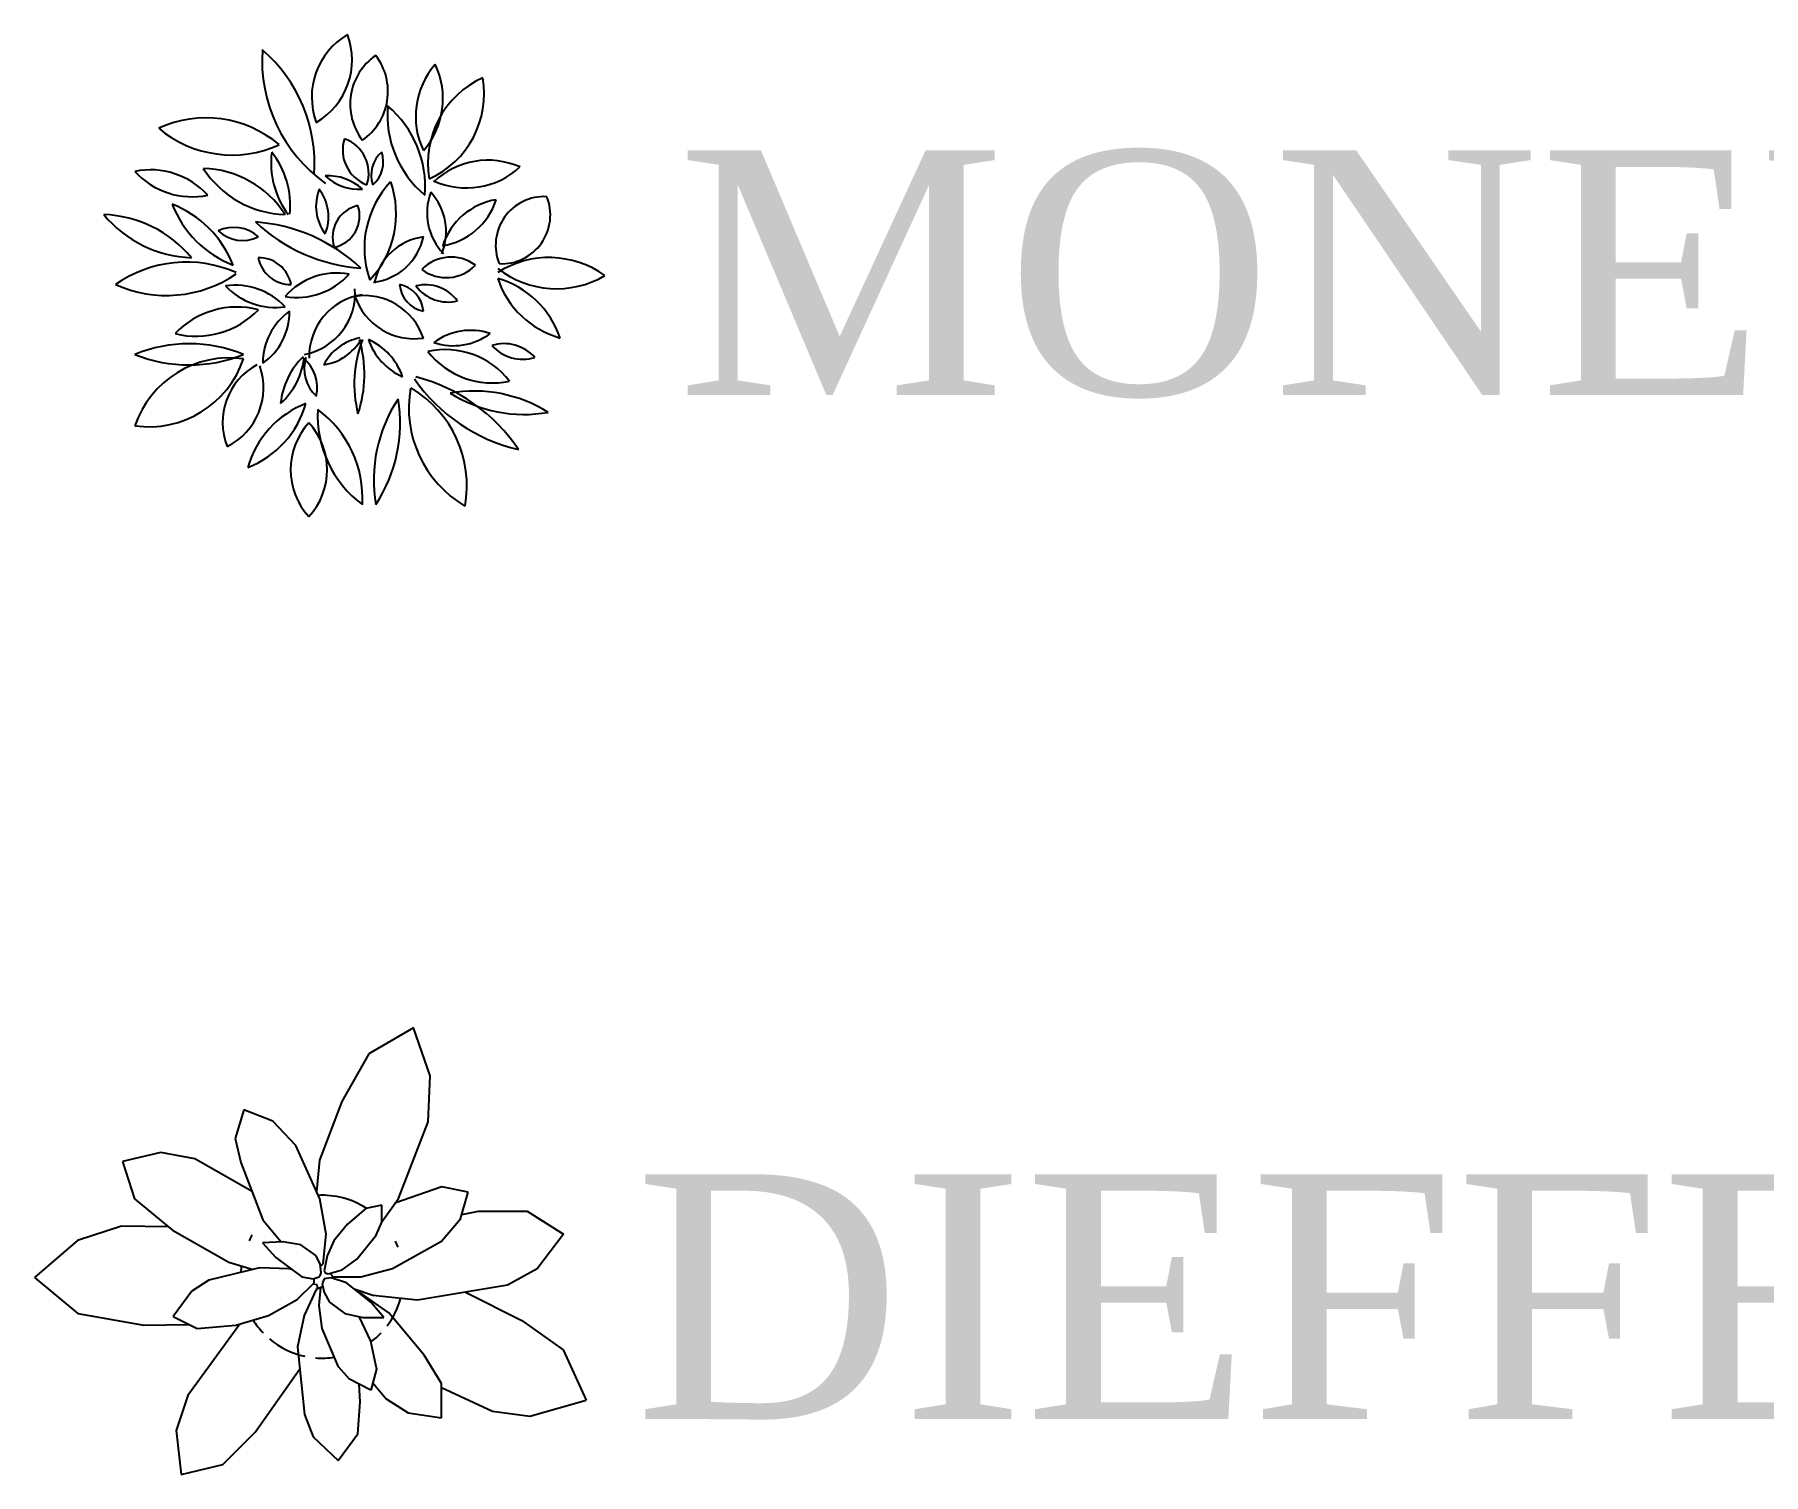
# Model space of a CAD drawing. Header units: inches. Extents: x 327481 to 195042051, y -335014 to 44773228.
# Drawn here: x 368450.84 to 368493.25, y -330342.91 to -330307.59 of the extents above; entities that cross this region are included whole.
import ezdxf

# ---------------------------------------------------------------- set-up
doc = ezdxf.new("R2010")
doc.units = ezdxf.units.IN
doc.header["$MEASUREMENT"] = 0
doc.layers.add('CAY', color=94, linetype='Continuous')
doc.layers.add('TEXT', color=7, linetype='Continuous', lineweight=0)
doc.styles.add('ATT', font='romans.shx')
doc.styles.get("Standard").update_dxf_attribs({"font": 'times.ttf', "height": 12})

# ---------------------------------------------------------------- blocks, each defined once
blk = doc.blocks.new('12PPLT10')
at = {"color": 0, "linetype": 'ByBlock'}
for centre, radius, start, end in [((0.0885, 0.3647), 0.1461, 120.4086, 200.4312), ((-0.1223, 0.4397), 0.1461, 300.4086, 20.4312), ((0.1467, 0.4386), 0.3045, 176.0096, 234.5768), ((-0.3562, 0.2294), 0.3045, 356.0096, 49.186), ((0.1393, 0.3504), 0.1194, 124.6008, 217.4658), ((-0.0233, 0.376), 0.1194, 304.6008, 37.4658), ((0.3121, 0.3254), 0.1601, 138.8969, 205.4069), ((0.0468, 0.362), 0.1601, 318.8969, 25.4069), ((0.3654, 0.2319), 0.1887, 114.4303, 189.807), ((0.1014, 0.3716), 0.1887, 294.4303, 9.807), ((-0.2707, 0.094), 0.2286, 49.8506, 114.6719), ((0.3071, 0.3293), 0.2123, 175.2839, 229.9285), ((-0.0412, 0.1842), 0.2123, 355.2839, 49.9285), ((-0.2187, 0.4764), 0.2286, 229.8506, 294.6719), ((0.0793, 0.2576), 0.0744, 161.8817, 249.7301), ((-0.0172, 0.2109), 0.0744, 341.8817, 69.7301), ((0.0358, 0.232), 0.1754, 172.8778, 216.4562), ((-0.2763, 0.1456), 0.1754, 354.4977, 38.0761), ((0.124, 0.2073), 0.0617, 131.0823, 198.427), ((0.025, 0.2342), 0.0617, 311.0823, 18.427), ((-0.3825, 0.0623), 0.1556, 42.1437, 101.6667), ((-0.2986, 0.3192), 0.1556, 222.1437, 281.6667), ((-0.1054, 0.3309), 0.2032, 212.8184, 268.3343), ((-0.282, 0.0177), 0.2032, 32.8184, 88.3343), ((0.2541, 0.3406), 0.1592, 245.4893, 312.7752), ((0.2979, 0.0781), 0.1592, 66.1459, 133.4318), ((0.0435, 0.1444), 0.0925, 158.2119, 216.9673), ((-0.1163, 0.1231), 0.0925, 338.2119, 36.9673), ((-0.0246, 0.1043), 0.1016, 47.1077, 93.2701), ((0.0388, 0.2802), 0.1016, 227.1077, 273.2701), ((0.2427, 0.0604), 0.1942, 136.6356, 199.4278), ((-0.0816, 0.1292), 0.1942, 316.6356, 19.4278), ((-0.4178, -0.0528), 0.2164, 21.3015, 68.66), ((-0.1374, 0.2274), 0.2164, 201.3015, 248.66), ((0.0493, 0.0823), 0.065, 102.1635, 198.3798), ((-0.0261, 0.1253), 0.065, 282.1635, 18.3798), ((0.2928, 0.131), 0.118, 159.261, 223.9723), ((0.0953, 0.0932), 0.118, 337.7122, 42.4235), ((0.1842, 0.1996), 0.1366, 279.3324, 342.1699), ((0.3365, 0.023), 0.1366, 99.3324, 162.1699), ((0.4111, 0.0659), 0.098, 86.9965, 202.2058), ((0.3254, 0.1267), 0.098, 266.9965, 22.2058), ((-0.4859, -0.1137), 0.2417, 39.7488, 87.8702), ((-0.2911, 0.2823), 0.2417, 219.7488, 267.8702), ((0.0667, 0.3674), 0.3485, 226.9394, 265.8583), ((-0.1964, -0.2348), 0.3485, 46.9394, 85.8583), ((-0.2145, 0.0292), 0.0728, 47.3873, 115.7476), ((-0.1969, 0.1484), 0.0728, 227.3873, 295.7476), ((0.054, 0.1067), 0.1159, 276.3902, 348.0722), ((0.1823, -0.0322), 0.1159, 97.3883, 169.0703), ((-0.1643, -0.0253), 0.0661, 10.523, 90.8605), ((-0.1003, 0.0529), 0.0661, 190.523, 270.8605), ((0.2235, -0.0397), 0.0817, 53.2772, 136.2565), ((0.4208, -0.1509), 0.192, 54.1936, 122.622), ((-0.3103, -0.2167), 0.2486, 66.2552, 125.0335), ((-0.3506, 0.2133), 0.2486, 245.6693, 304.4476), ((-0.0064, -0.1306), 0.1405, 80.1717, 138.3136), ((-0.0873, 0.1012), 0.1405, 260.1717, 318.3136), ((0.2133, 0.0823), 0.0817, 233.2772, 316.2565), ((0.4356, 0.1702), 0.192, 232.0955, 300.5238), ((-0.2118, -0.153), 0.1382, 43.3367, 98.0592), ((-0.1307, 0.0787), 0.1382, 223.3367, 278.0592), ((-0.0954, -0.031), 0.1252, 280.5964, 4.0524), ((0.0624, -0.1579), 0.1252, 98.3256, 181.7816), ((0.1075, -0.0722), 0.0602, 4.751, 78.4779), ((0.1795, -0.0082), 0.0602, 184.751, 258.4779), ((0.1719, -0.0941), 0.0803, 36.6262, 104.0418), ((0.2169, 0.0317), 0.0803, 216.6262, 284.0418), ((0.4937, 0.0579), 0.186, 198.5093, 254.2466), ((0.2668, -0.1802), 0.186, 18.5093, 74.2466), ((-0.2082, -0.2313), 0.1726, 75.5726, 136.3385), ((-0.2901, 0.055), 0.1726, 255.5726, 316.3385), ((-0.2303, -0.0677), 0.128, 305.3547, 0.2444), ((-0.0282, -0.1716), 0.128, 125.3547, 180.2444), ((0.0483, -0.1615), 0.1258, 18.7265, 98.5819), ((0.1487, 0.0032), 0.1258, 198.7265, 278.5819), ((-0.3046, -0.4243), 0.2915, 67.9577, 112.0423), ((0.0586, -0.2228), 0.1036, 100.7404, 152.602), ((-0.0483, -0.0726), 0.1036, 278.3028, 330.1644), ((0.2775, -0.2134), 0.2494, 159.0434, 194.094), ((-0.2007, -0.1943), 0.2494, 341.3279, 16.3785), ((0.0048, -0.2409), 0.1277, 19.0975, 66.0922), ((0.1772, -0.0824), 0.1277, 199.0975, 246.0922), ((0.2626, -0.2302), 0.1245, 71.397, 126.5601), ((0.2281, -0.0121), 0.1245, 251.397, 306.5601), ((0.3299, -0.2167), 0.0842, 42.1798, 106.9561), ((0.3677, -0.0796), 0.0842, 222.1798, 286.9561), ((-0.3046, 0.116), 0.2915, 247.9577, 292.0423), ((-0.2234, -0.3623), 0.2011, 81.9405, 161.3964), ((-0.3858, -0.099), 0.2011, 261.9405, 341.3964), ((0.0296, -0.2671), 0.1505, 133.9894, 174.6599), ((-0.2217, -0.1419), 0.1505, 312.3809, 353.0513), ((-0.1216, -0.2208), 0.0752, 346.6712, 51.5788), ((0.0025, -0.1826), 0.0752, 162.6051, 227.5126), ((0.211, -0.3098), 0.1653, 37.9495, 102.0596), ((0.3067, -0.0465), 0.1653, 217.9495, 282.0596), ((-0.1048, -0.2916), 0.1326, 118.5878, 201.4707), ((-0.2874, -0.2214), 0.1326, 296.5049, 19.3878), ((0.4399, -0.0014), 0.354, 214.8518, 256.8329), ((0.0649, -0.5427), 0.354, 33.7346, 75.7157), ((0.3676, -0.2622), 0.2295, 169.9797, 239.5558), ((0.0256, -0.4192), 0.2295, 349.7437, 59.3198), ((0.2694, -0.5097), 0.2817, 57.8807, 99.8189), ((0.3712, 0.0065), 0.2817, 237.8807, 279.8189), ((0.0012, -0.4345), 0.1946, 111.2499, 164.3738), ((-0.2568, -0.2007), 0.1946, 291.2499, 344.3738), ((0.1772, -0.2779), 0.2229, 176.7146, 233.4855), ((-0.178, -0.4443), 0.2229, 356.7146, 53.4855), ((0.3639, -0.4076), 0.2965, 146.5506, 189.6063), ((-0.1759, -0.2936), 0.2965, 326.5506, 9.6063), ((0.039, -0.3866), 0.1393, 137.2817, 222.7183), ((-0.1657, -0.3866), 0.1393, 317.2817, 42.7184)]:
    blk.add_arc(centre, radius, start, end, dxfattribs=at)
at = {"color": 0, "linetype": 'ByBlock', "style": 'ATT'}
for tag, p, flags in [('ITEM', (-0.9111, -2.5457), 3), ('ROOM_NUMBER', (-0.9111, -3.879), 1)]:
    blk.add_attdef(tag, p, '', height=1, dxfattribs=dict(at, flags=flags))
blk = doc.blocks.new('Archi.Space.tree4542')
at = {"layer": 'CAY'}
for p, q in [((179.939, 63.706), (179.506, 63.455)), ((180.1, 63.243), (179.939, 63.706)), ((179.506, 63.455), (179.245, 62.994)), ((180.08, 62.798), (180.1, 63.243)), ((179.245, 62.994), (179.028, 62.427)), ((178.297, 62.914), (178.215, 62.638)), ((178.578, 62.806), (178.297, 62.914)), ((178.802, 62.571), (178.578, 62.806)), ((179.792, 62.059), (180.08, 62.798)), ((177.496, 62.502), (177.126, 62.415)), ((177.825, 62.44), (177.496, 62.502)), ((178.215, 62.638), (178.271, 62.407)), ((179.032, 62.056), (178.802, 62.571)), ((177.126, 62.415), (177.242, 62.056)), ((178.378, 62.126), (177.825, 62.44)), ((178.271, 62.407), (178.482, 61.852)), ((179.028, 62.427), (179, 62.127)), ((180.212, 62.171), (179.759, 62.012)), ((180.466, 62.118), (180.212, 62.171)), ((177.242, 62.056), (177.609, 61.753)), ((179.094, 61.714), (179.032, 62.056)), ((179.631, 61.993), (179.477, 61.962)), ((179.631, 61.831), (179.792, 62.059)), ((179.631, 61.83), (179.631, 61.993)), ((180.391, 61.861), (180.466, 62.118)), ((178.482, 61.852), (178.658, 61.638)), ((179.301, 61.81), (179.167, 61.649)), ((179.477, 61.962), (179.301, 61.81)), ((179.578, 61.702), (179.631, 61.83)), ((180.208, 61.646), (180.391, 61.861)), ((180.404, 61.903), (180.567, 61.935)), ((180.567, 61.935), (181.035, 61.935)), ((181.035, 61.935), (181.388, 61.714)), ((176.691, 61.651), (176.276, 61.295)), ((177.115, 61.789), (176.691, 61.651)), ((177.571, 61.784), (177.115, 61.789)), ((177.609, 61.753), (178.152, 61.441)), ((178.674, 61.639), (178.479, 61.628)), ((178.85, 61.609), (178.674, 61.639)), ((179.065, 61.426), (179.094, 61.714)), ((179.167, 61.649), (179.103, 61.503)), ((179.39, 61.471), (179.578, 61.702)), ((179.735, 61.38), (180.208, 61.646)), ((181.388, 61.714), (181.133, 61.379)), ((178.479, 61.628), (178.609, 61.488)), ((178.609, 61.488), (178.858, 61.301)), ((178.995, 61.508), (178.85, 61.609)), ((179.036, 61.426), (178.995, 61.508)), ((179.103, 61.503), (179.074, 61.359)), ((179.247, 61.369), (179.39, 61.471)), ((178.451, 61.388), (177.96, 61.269)), ((178.152, 61.441), (178.389, 61.373)), ((178.738, 61.378), (178.451, 61.388)), ((178.763, 61.372), (178.738, 61.378)), ((179.026, 61.302), (179.036, 61.311)), ((179.046, 61.34), (179.036, 61.426)), ((179.036, 61.311), (179.046, 61.34)), ((179.038, 61.405), (179.065, 61.426)), ((179.074, 61.359), (179.084, 61.34)), ((179.084, 61.34), (179.113, 61.33)), ((179.113, 61.33), (179.247, 61.369)), ((179.128, 61.335), (179.161, 61.302)), ((179.43, 61.302), (179.735, 61.38)), ((181.133, 61.379), (180.846, 61.219)), ((176.276, 61.295), (176.694, 60.946)), ((177.795, 61.162), (177.615, 60.918)), ((177.96, 61.269), (177.795, 61.162)), ((178.815, 61.081), (178.978, 61.244)), ((178.858, 61.301), (178.969, 61.282)), ((178.998, 61.177), (178.882, 60.927)), ((179.007, 61.225), (178.965, 61.231)), ((178.969, 61.282), (179.026, 61.302)), ((178.978, 61.244), (178.978, 61.282)), ((179.065, 61.206), (178.998, 61.177)), ((179.015, 61.184), (179.007, 61.225)), ((179.026, 61.023), (179.044, 61.197)), ((179.074, 61.282), (179.055, 61.234)), ((179.055, 61.234), (179.074, 61.148)), ((179.142, 61.292), (179.074, 61.282)), ((179.074, 61.148), (179.125, 61.057)), ((179.29, 61.243), (179.142, 61.292)), ((179.161, 61.302), (179.43, 61.302)), ((179.525, 61.055), (179.29, 61.243)), ((179.545, 61.119), (179.364, 61.183)), ((179.42, 61.148), (179.398, 61.156)), ((179.7, 60.952), (179.42, 61.148)), ((180.846, 61.219), (179.976, 61.074)), ((180.441, 61.152), (180.985, 60.878)), ((178.536, 60.926), (178.815, 61.081)), ((179.056, 60.803), (179.026, 61.023)), ((179.125, 61.057), (179.275, 60.948)), ((179.65, 60.908), (179.525, 61.055)), ((179.976, 61.074), (179.545, 61.119)), ((176.694, 60.946), (177.332, 60.834)), ((177.332, 60.834), (177.769, 60.841)), ((177.615, 60.918), (177.847, 60.802)), ((178.26, 60.845), (177.758, 60.155)), ((177.847, 60.802), (178.22, 60.834)), ((178.22, 60.834), (178.536, 60.926)), ((178.882, 60.927), (178.818, 60.623)), ((179.214, 60.432), (179.056, 60.803)), ((179.275, 60.948), (179.449, 60.908)), ((179.411, 60.917), (179.523, 60.68)), ((179.449, 60.908), (179.65, 60.908)), ((180.041, 60.543), (179.7, 60.952)), ((180.985, 60.878), (181.385, 60.595)), ((179.523, 60.68), (179.581, 60.408)), ((178.818, 60.623), (178.883, 59.97)), ((180.207, 60.271), (180.041, 60.543)), ((181.385, 60.595), (181.606, 60.108)), ((178.408, 59.8), (178.839, 60.411)), ((179.319, 60.311), (179.214, 60.432)), ((179.526, 60.207), (179.319, 60.311)), ((179.581, 60.408), (179.526, 60.207)), ((177.758, 60.155), (177.645, 59.816)), ((179.423, 60.092), (179.412, 60.264)), ((179.545, 60.276), (179.675, 60.121)), ((180.207, 59.938), (180.207, 60.271)), ((180.207, 60.23), (180.702, 60.004)), ((178.883, 59.97), (178.968, 59.755)), ((179.401, 59.785), (179.423, 60.092)), ((179.675, 60.121), (179.886, 59.986)), ((179.886, 59.986), (180.207, 59.938)), ((180.702, 60.004), (181.061, 59.954)), ((181.061, 59.954), (181.606, 60.108)), ((177.645, 59.816), (177.692, 59.391)), ((178.095, 59.487), (178.408, 59.8)), ((178.968, 59.755), (179.209, 59.526)), ((179.209, 59.526), (179.401, 59.785)), ((177.692, 59.391), (178.095, 59.487))]:
    blk.add_line(p, q, dxfattribs=at)
for start, end in [(57.1582, 93.2041), (149.2581, 153.7532), (21.2653, 25.7604), (172.4345, 176.9296), (323.0282, 344.4965), (212.1423, 223.5771), (229.8179, 257.6637), (306.6551, 316.418), (265.2848, 278.7499)]:
    blk.add_arc((179.055, 61.302), 0.787, start, end, dxfattribs=at)

msp = doc.modelspace()

# ---------------------------------------------------------------- block references
at = {"xscale": 2.538641210217016, "yscale": 2.538641210217016, "zscale": 2.538641210217016}
msp.add_blockref('Archi.Space.tree4542', (368003.341, -330493.688), dxfattribs=at)
at = {"layer": 'CAY', "xscale": 12.16756979100052, "yscale": 12.16756979100052, "zscale": 12.16756979100052}
msp.add_blockref('12PPLT10', (368458.343, -330313.562), dxfattribs=at)

# ---------------------------------------------------------------- texts
at = {"layer": 'TEXT', "linetype": 'ByBlock', "lineweight": 30, "char_height": 6, "width": 357.74515, "attachment_point": 2}
for s, insert in [('MONEY PLANT', (368498.952, -330310.434)), ('DIEFFENBACHIA', (368501.562, -330335.552))]:
    msp.add_mtext(s, dxfattribs=dict(at, insert=insert))

doc.saveas('drawing.dxf')
